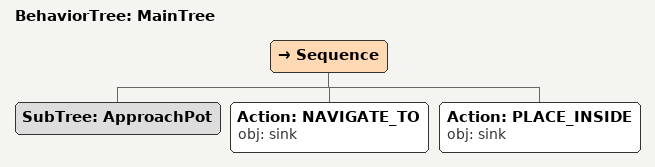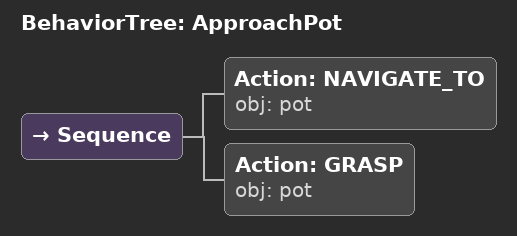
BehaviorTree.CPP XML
<root main_tree_to_execute="MainTree">
  <BehaviorTree ID="MainTree">
    <Sequence>
      <!-- Execute subtree ApproachPot -->
      <SubTree ID="ApproachPot" />
      <!-- Navigate to sink -->
      <Action ID="NAVIGATE_TO" obj="sink" />
      <!-- Place inside sink -->
      <Action ID="PLACE_INSIDE" obj="sink" />
    </Sequence>
  </BehaviorTree>
  <!-- Subtree definition ApproachPot -->
  <BehaviorTree ID="ApproachPot">
    <Sequence>
      <!-- Navigate to pot -->
      <Action ID="NAVIGATE_TO" obj="pot" />
      <!-- Grasp pot -->
      <Action ID="GRASP" obj="pot" />
    </Sequence>
  </BehaviorTree>
</root>
